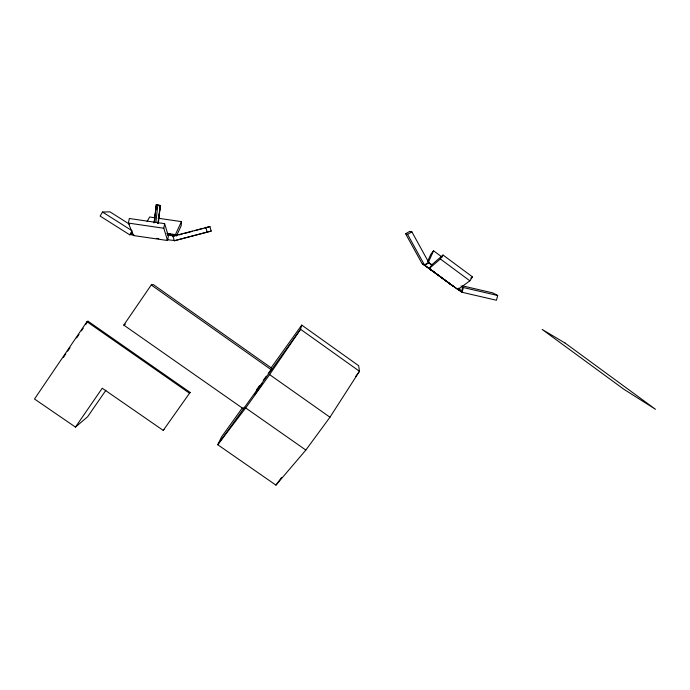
<?xml version="1.0" encoding="UTF-8"?>
<svg xmlns="http://www.w3.org/2000/svg" width="690" height="690" viewBox="0 0 690 690"><rect width="100%" height="100%" fill="white"/><g stroke="black" fill="none" stroke-linecap="round" stroke-linejoin="round"><path stroke-width="1.03" d="M158.088 218.221L181.444 221.628L181.203 225.708L176.468 235.971M153.999 222.939L156.449 204.878L160.382 205.447L158.312 223.474M154.439 220.8L156.251 204.87M154.638 220.783L154.879 218.661M155.241 215.478L155.604 212.296M155.966 209.113L156.328 205.939M155.888 222.18L157.829 205.163L156.061 204.87M157.924 223.508L160.382 205.447M158.122 223.491L160.192 205.447M167.567 240.517L168.369 236.066L164.634 223.663L129.297 218.497L128.435 223.086L133.368 235.531L167.567 240.517L163.806 228.252L164.634 223.663M462.654 285.91L492.764 292.888L497.697 295.501L496.464 300.254L462.136 292.301L461.481 291.861L462.68 287.126L461.032 285.936M462.136 292.301L463.335 287.532L462.68 287.126M301.746 325.102L300.564 329.285L269.6 374.618L245.683 407.937L217.73 444.722L275.948 485.13L305.843 450.061L329.967 417.217L359.481 371.289L358.653 365.709L301.746 325.102L271.084 367.848M151.248 284.987L153.154 284.478L271.903 368.365L271.446 369.875L151.248 284.987L123.777 325.094L243.475 408.86L244.191 407.281M442.1 257.129L433.553 250.789L428.369 262.398L432.199 265.236M427.36 261.967L430.862 254.179L433.553 250.789M181.444 221.628L175.407 234.617L166.842 233.367M147.125 221.568L149.592 216.979L154.905 217.755M129.651 224.319L109.986 211.856L102.525 212.037L100.136 216.082L129.686 234.79L133.437 234.272M129.686 234.79L132.092 230.762L102.525 212.037M132.264 232.228L130.824 234.635L133.981 235.074M457.85 289.593L469.856 280.821L472.503 276.888L443.032 255.033L431.906 264.693L429.301 268.488L457.85 289.593L458.876 288.075M75.469 427.093L102.249 388.228L163.245 430.405L190.104 392.429L87.992 321.195L86.931 321.687L34.5 399.01L75.469 427.093L87.596 416.795L105.881 390.29M63.463 357.368L65.852 353.832M67.646 351.193L70.044 347.656M76.625 337.953L79.014 334.426M81.411 330.898L83.205 328.25M85.594 324.723L87.992 321.195M429.301 268.488L440.349 258.948L443.032 255.033M242.302 407.971L221.654 436.761L217.73 444.722L300.564 329.285L359.481 371.289L355.73 376.404M256.361 390.031L259.466 385.693M263.201 380.492L266.305 376.162M268.177 373.566L271.903 368.365M275.948 485.13L281.589 477.437M163.245 430.405L163.97 429.465M190.104 392.429L189.491 393.214L86.931 321.687M470.778 278.156L472.503 276.888M405.591 233.746L409.765 231.366L411.887 231.883L428.956 262.847L424.643 265.279L422.116 263.666L405.591 233.746L407.574 234.35L424.643 265.279M407.574 234.35L411.887 231.883M427.628 263.062L424.203 265.003L453.097 286.083M123.777 325.094L125.442 324.153M172.966 236.135L209.941 226.587L211.2 231.064L174.294 240.75L172.966 236.135L177.304 235.342L168.024 234.091L169.947 233.815M179.176 234.911L182.255 234.074M184.308 233.522L192.51 231.305M194.563 230.745L202.765 228.528M204.809 227.976L209.941 226.587M174.294 240.75L211.2 231.064M166.928 239.706L175.182 240.56M157.829 205.163L159.994 205.447M167.541 235.118L173.863 235.971M128.435 223.086L163.806 228.252M156.682 238.343L158.726 238.645M463.335 287.532L497.697 295.501M460.454 290.283L458.376 289.8L461.481 291.861L459.135 288.299M434.114 272.041L422.53 263.925M428.956 262.847L428.49 262.579L432.647 265.314M428.343 262.631L432.423 265.314M451.484 285.099L430.198 269.255M461.481 291.861L448.302 282.641M245.683 407.937L305.843 450.061M269.6 374.618L329.967 417.217M425.609 265.866L452.83 285.988M440.349 258.948L469.856 280.821M430.293 268.514L431.181 270.247M205.793 227.252L207.095 231.874M262.416 383.545L254.429 394.818L262.416 383.545M565.144 343.094L542.185 329.458L623.82 389.238L655.5 409.299L565.144 343.094"/></g></svg>
